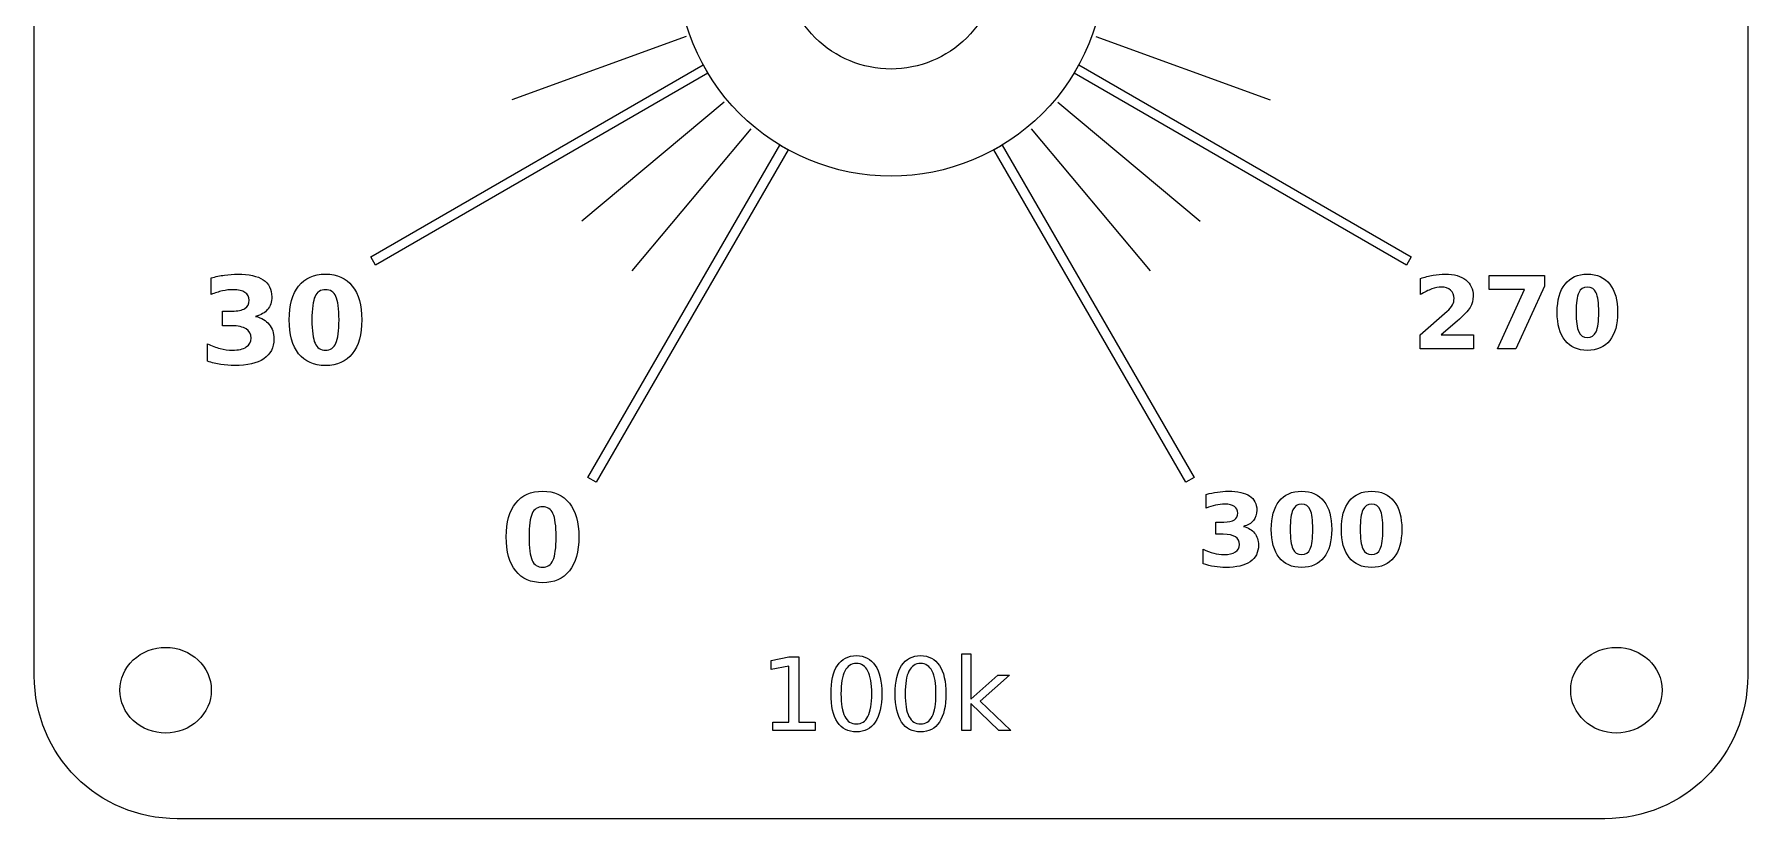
# Model space of a CAD drawing. Extents: x 0.1 to 60.1, y 0.1 to 60.1.
# Drawn here: x 0.1 to 60.1, y 0.1 to 27.6 of the extents above; entities that cross this region are included whole.
import ezdxf

# ---------------------------------------------------------------- set-up
doc = ezdxf.new("R2010")
doc.units = 0
doc.layers.add('Calque_1', color=7, linetype='CONTINUOUS')

msp = doc.modelspace()

# ---------------------------------------------------------------- linework, layer by layer
at = {"layer": 'Calque_1', "color": 3}
for p, q in [((0.132292, 5.13229), (0.132292, 55.132293)), ((60.132292, 55.132293), (60.132292, 5.13229)), ((55.132292, 0.13229), (5.132292, 0.13229))]:
    msp.add_line(p, q, dxfattribs=at)
at = {"layer": 'Calque_1', "color": 1}
for p, q in [((22.960282, 27.521893), (16.859133, 25.301255)), ((37.3043, 27.521895), (43.405449, 25.301259)), ((24.285617, 25.226348), (19.311916, 21.052915)), ((35.978967, 25.22635), (40.952669, 21.052919)), ((25.226348, 24.285615), (21.052917, 19.311912)), ((35.038235, 24.285618), (39.211666, 19.311916))]:
    msp.add_line(p, q, dxfattribs=at)
at = {"layer": 'Calque_1', "color": 6}
for p, q in [((11.912388, 19.810166), (23.551741, 26.53015)), ((23.551741, 26.53015), (23.722471, 26.234437)), ((36.542117, 26.234435), (36.712847, 26.530149)), ((36.712847, 26.530149), (48.352203, 19.810164)), ((23.722471, 26.234437), (12.083118, 19.514453)), ((48.181472, 19.51445), (36.542117, 26.234435)), ((19.514455, 12.083115), (26.234439, 23.722469)), ((26.530153, 23.551739), (19.810169, 11.912385)), ((26.234439, 23.722469), (26.530153, 23.551739)), ((33.734436, 23.551735), (34.03015, 23.722466)), ((40.454421, 11.91238), (33.734436, 23.551735)), ((34.03015, 23.722466), (40.750135, 12.08311)), ((12.083118, 19.514453), (11.912388, 19.810166)), ((48.352203, 19.810164), (48.181472, 19.51445)), ((6.328387, 18.486245), (6.328387, 19.069155)), ((48.672096, 18.484866), (48.672096, 19.049862)), ((51.075049, 19.154938), (53.012915, 19.154938)), ((51.075049, 18.667457), (51.075049, 19.154938)), ((52.313561, 18.667457), (51.075049, 18.667457)), ((51.364437, 16.583175), (52.313561, 18.667457)), ((53.012915, 18.781145), (52.010393, 16.583175)), ((53.012915, 19.154938), (53.012915, 18.781145)), ((6.725262, 17.392771), (6.725262, 17.905402)), ((6.725262, 17.905402), (7.060125, 17.905402)), ((7.884881, 17.7235), (7.884881, 17.723505)), ((10.803566, 17.605682), (10.803566, 17.605682)), ((11.599383, 17.599482), (11.599383, 17.599482)), ((48.665205, 17.070656), (49.603994, 17.899201)), ((49.951949, 17.55297), (49.402456, 17.070656)), ((54.914608, 17.87164), (54.914608, 17.87164)), ((55.577789, 17.86644), (55.577789, 17.86644)), ((7.043589, 17.392771), (6.725262, 17.392771)), ((48.665205, 16.583175), (48.665205, 17.070656)), ((49.402456, 17.070656), (50.534169, 17.070656)), ((50.534169, 17.070656), (50.534169, 16.583175)), ((6.196096, 16.152537), (6.196096, 16.766453)), ((50.534169, 16.583175), (48.665205, 16.583175)), ((52.010393, 16.583175), (51.364437, 16.583175)), ((19.810169, 11.912385), (19.514455, 12.083115)), ((40.750135, 12.08311), (40.454421, 11.91238)), ((41.173379, 11.00332), (41.173379, 11.48908)), ((41.504108, 10.0921), (41.504108, 10.51929)), ((41.504108, 10.51929), (41.783161, 10.51929)), ((42.470457, 10.36776), (42.470457, 10.36776)), ((44.902694, 10.26957), (44.902694, 10.26957)), ((45.565875, 10.26457), (45.565875, 10.26457)), ((47.355602, 10.26957), (47.355602, 10.26957)), ((48.018783, 10.26457), (48.018783, 10.26457)), ((18.405632, 10.00361), (18.405632, 10.00361)), ((19.201449, 9.99761), (19.201449, 9.99761)), ((41.76938, 10.0921), (41.504108, 10.0921)), ((41.063136, 9.05855), (41.063136, 9.57015))]:
    msp.add_line(p, q, dxfattribs=at)
at = {"layer": 'Calque_1', "color": 7}
for p, q in [((25.94047, 5.672697), (26.55542, 5.79672)), ((25.94047, 5.35575), (25.94047, 5.672697)), ((26.558865, 5.479773), (25.94047, 5.35575)), ((26.55542, 5.79672), (26.903373, 5.79672)), ((26.558865, 3.51779), (26.558865, 5.479773)), ((26.903373, 5.79672), (26.903373, 3.51779)), ((28.920477, 5.843229), (28.920477, 5.843229)), ((28.920477, 5.567623), (28.920477, 5.567623)), ((31.166681, 5.843229), (31.166681, 5.843229)), ((31.166681, 5.567623), (31.166681, 5.567623)), ((32.611899, 5.905242), (32.930568, 5.905242)), ((32.611899, 3.224957), (32.611899, 5.905242)), ((32.930568, 5.905242), (32.930568, 4.322221)), ((32.930568, 4.322221), (33.876247, 5.154211)), ((34.281047, 5.154211), (33.257853, 4.251596)), ((33.876247, 5.154211), (34.281047, 5.154211)), ((33.257853, 4.251596), (34.32411, 3.224957)), ((33.910699, 3.224957), (32.930568, 4.167191)), ((32.930568, 4.167191), (32.930568, 3.224957)), ((25.990423, 3.51779), (26.558865, 3.51779)), ((25.990423, 3.224957), (25.990423, 3.51779)), ((27.471815, 3.224957), (25.990423, 3.224957)), ((26.903373, 3.51779), (27.471815, 3.51779)), ((27.471815, 3.51779), (27.471815, 3.224957)), ((32.930568, 3.224957), (32.611899, 3.224957)), ((34.32411, 3.224957), (33.910699, 3.224957))]:
    msp.add_line(p, q, dxfattribs=at)
at = {"layer": 'Calque_1', "color": 5}
for p, q in [((6.33229, 4.632292), (6.33229, 4.632292)), ((57.132293, 4.632292), (57.132293, 4.632292))]:
    msp.add_line(p, q, dxfattribs=at)
at = {"layer": 'Calque_1', "color": 1}
for points in [[(24.828991, 24.828992), (23.422468, 26.235515), (22.632292, 28.143169), (22.632292, 30.132293)], [(37.632292, 30.132293), (37.632292, 28.143169), (36.842116, 26.235515), (35.435593, 24.828992)], [(30.132292, 22.632293), (28.143168, 22.632293), (26.235514, 23.422469), (24.828991, 24.828992)], [(35.435593, 24.828992), (34.02907, 23.422469), (32.121416, 22.632293), (30.132292, 22.632293)]]:
    msp.add_open_spline(points, degree=3, dxfattribs=at)
at = {"layer": 'Calque_1', "color": 5}
for points in [[(27.480642, 27.480643), (26.77738, 28.183904), (26.382292, 29.137731), (26.382292, 30.132293)], [(33.882292, 30.132293), (33.882292, 29.137731), (33.487204, 28.183904), (32.783942, 27.480643)], [(30.132292, 26.382293), (29.13773, 26.382293), (28.183903, 26.777381), (27.480642, 27.480643)], [(32.783942, 27.480643), (32.080681, 26.777381), (31.126854, 26.382293), (30.132292, 26.382293)], [(3.600919, 5.692952), (3.900977, 5.974257), (4.307944, 6.132292), (4.73229, 6.132292)], [(4.73229, 6.132292), (5.615946, 6.132292), (6.33229, 5.460719), (6.33229, 4.632292)], [(54.400922, 5.692952), (54.70098, 5.974257), (55.107947, 6.132292), (55.532293, 6.132292)], [(55.532293, 6.132292), (56.415949, 6.132292), (57.132293, 5.460719), (57.132293, 4.632292)], [(3.13229, 4.632292), (3.13229, 5.030117), (3.300861, 5.411648), (3.600919, 5.692952)], [(53.932293, 4.632292), (53.932293, 5.030117), (54.100864, 5.411648), (54.400922, 5.692952)], [(3.600919, 3.571632), (3.300861, 3.852936), (3.13229, 4.234467), (3.13229, 4.632292)], [(6.33229, 4.632292), (6.33229, 4.234467), (6.163719, 3.852936), (5.863661, 3.571632)], [(54.400922, 3.571632), (54.100864, 3.852936), (53.932293, 4.234467), (53.932293, 4.632292)], [(57.132293, 4.632292), (57.132293, 4.234467), (56.963722, 3.852936), (56.663664, 3.571632)], [(4.73229, 3.132292), (4.307944, 3.132292), (3.900977, 3.290327), (3.600919, 3.571632)], [(5.863661, 3.571632), (5.563603, 3.290327), (5.156636, 3.132292), (4.73229, 3.132292)], [(55.532293, 3.132292), (55.107947, 3.132292), (54.70098, 3.290327), (54.400922, 3.571632)], [(56.663664, 3.571632), (56.363606, 3.290327), (55.956639, 3.132292), (55.532293, 3.132292)]]:
    msp.add_open_spline(points, degree=3, dxfattribs=at)
at = {"layer": 'Calque_1', "color": 6}
for points in [[(6.795542, 19.168375), (6.949883, 19.190422), (7.101467, 19.201445), (7.250295, 19.201445)], [(7.250295, 19.201445), (7.651304, 19.201445), (7.951027, 19.135299), (8.149465, 19.003008)], [(9.389699, 18.783906), (9.610185, 19.062269), (9.923689, 19.201451), (10.33021, 19.201451)], [(10.33021, 19.201451), (10.735353, 19.201451), (11.048168, 19.062269), (11.268654, 18.783906)], [(49.114791, 19.161828), (49.260634, 19.188241), (49.403605, 19.201448), (49.543705, 19.201448)], [(49.543705, 19.201448), (49.851467, 19.201448), (50.090327, 19.133695), (50.260285, 18.998188)], [(53.736385, 18.853459), (53.920124, 19.085429), (54.181377, 19.201414), (54.520145, 19.201414)], [(54.520145, 19.201414), (54.857764, 19.201414), (55.118443, 19.085429), (55.302181, 18.853459)], [(6.328387, 19.069155), (6.485484, 19.113255), (6.641202, 19.146328), (6.795542, 19.168375)], [(6.719061, 18.614402), (6.588148, 18.585462), (6.457923, 18.542743), (6.328387, 18.486245)], [(7.107668, 18.657812), (6.97951, 18.657812), (6.849974, 18.643342), (6.719061, 18.614402)], [(7.510744, 18.560662), (7.415659, 18.625429), (7.281301, 18.657812), (7.107668, 18.657812)], [(8.149465, 19.003008), (8.34928, 18.872095), (8.449188, 18.674346), (8.449188, 18.409763)], [(9.05897, 17.599482), (9.05897, 18.112112), (9.169213, 18.50692), (9.389699, 18.783906)], [(10.33021, 18.657814), (10.159333, 18.657814), (10.037377, 18.578577), (9.964341, 18.420103)], [(10.694012, 18.420103), (10.622354, 18.578577), (10.501087, 18.657814), (10.33021, 18.657814)], [(11.268654, 18.783906), (11.48914, 18.50692), (11.599383, 18.112112), (11.599383, 17.599482)], [(48.672096, 19.049862), (48.821384, 19.099242), (48.968949, 19.136564), (49.114791, 19.161828)], [(49.06656, 18.681237), (48.943685, 18.637597), (48.812197, 18.57214), (48.672096, 18.484866)], [(49.405902, 18.748417), (49.302549, 18.748417), (49.189435, 18.726024), (49.06656, 18.681237)], [(49.728018, 18.638174), (49.647633, 18.711669), (49.540261, 18.748417), (49.405902, 18.748417)], [(49.850319, 18.347063), (49.850319, 18.467642), (49.809552, 18.564679), (49.728018, 18.638174)], [(50.260285, 18.998188), (50.431392, 18.862681), (50.516945, 18.673774), (50.516945, 18.431469)], [(53.460778, 17.86644), (53.460778, 18.293631), (53.552647, 18.622638), (53.736385, 18.853459)], [(54.52014, 18.748417), (54.377743, 18.748417), (54.276112, 18.682386), (54.215249, 18.550324)], [(54.823308, 18.550324), (54.763595, 18.682386), (54.662539, 18.748417), (54.52014, 18.748417)], [(55.302181, 18.853459), (55.48592, 18.622638), (55.577789, 18.293631), (55.577789, 17.86644)], [(7.50661, 17.998422), (7.604451, 18.061809), (7.653371, 18.157582), (7.653371, 18.285743)], [(7.653371, 18.285743), (7.653371, 18.404254), (7.605829, 18.495894), (7.510744, 18.560662)], [(8.449188, 18.409763), (8.449188, 18.22924), (8.401646, 18.0811), (8.306561, 17.965345)], [(9.964341, 18.420103), (9.891305, 18.263006), (9.854787, 17.991533), (9.854787, 17.605682)], [(10.803566, 17.605682), (10.803566, 17.991533), (10.767048, 18.263006), (10.694012, 18.420103)], [(49.603994, 17.899201), (49.687825, 17.974993), (49.749836, 18.049063), (49.790029, 18.12141)], [(49.790029, 18.12141), (49.830222, 18.193757), (49.850319, 18.268974), (49.850319, 18.347063)], [(50.408424, 18.038728), (50.336077, 17.91815), (50.183919, 17.756231), (49.951949, 17.55297)], [(50.516945, 18.431469), (50.516945, 18.291368), (50.480771, 18.160455), (50.408424, 18.038728)], [(54.215249, 18.550324), (54.154382, 18.419411), (54.123949, 18.193183), (54.123949, 17.87164)], [(54.914608, 17.87164), (54.914608, 18.193183), (54.884175, 18.419411), (54.823308, 18.550324)], [(7.060125, 17.905402), (7.259941, 17.905402), (7.408769, 17.936409), (7.50661, 17.998422)], [(8.306561, 17.965345), (8.211476, 17.850968), (8.070916, 17.770353), (7.884881, 17.7235)], [(7.884881, 17.723505), (8.092965, 17.669758), (8.25075, 17.576052), (8.358237, 17.442385)], [(8.358237, 17.442385), (8.467102, 17.310093), (8.521535, 17.141283), (8.521535, 16.935956)], [(9.389699, 16.415058), (9.169213, 16.693422), (9.05897, 17.08823), (9.05897, 17.599482)], [(9.854787, 17.605682), (9.854787, 17.215697), (9.891305, 16.940779), (9.964341, 16.780926)], [(10.694012, 16.780926), (10.767048, 16.940779), (10.803566, 17.215697), (10.803566, 17.605682)], [(11.599383, 17.599482), (11.599383, 17.08823), (11.48914, 16.693422), (11.268654, 16.415058)], [(53.736385, 16.87942), (53.552647, 17.111389), (53.460778, 17.440396), (53.460778, 17.86644)], [(54.123949, 17.87164), (54.123949, 17.546653), (54.154382, 17.317554), (54.215249, 17.184344)], [(54.823308, 17.184344), (54.884175, 17.317554), (54.914608, 17.546653), (54.914608, 17.87164)], [(55.577789, 17.86644), (55.577789, 17.440396), (55.48592, 17.111389), (55.302181, 16.87942)], [(7.552085, 17.283217), (7.437708, 17.356253), (7.268209, 17.392771), (7.043589, 17.392771)], [(7.725718, 16.964891), (7.725718, 17.10545), (7.66784, 17.211559), (7.552085, 17.283217)], [(7.556219, 16.650698), (7.669218, 16.723734), (7.725718, 16.828465), (7.725718, 16.964891)], [(8.521535, 16.935956), (8.521535, 16.630031), (8.404402, 16.397143), (8.170135, 16.23729)], [(54.520145, 16.533188), (54.181377, 16.533188), (53.920124, 16.648599), (53.736385, 16.87942)], [(54.215249, 17.184344), (54.276109, 17.051133), (54.377739, 16.984528), (54.52014, 16.984528)], [(54.52014, 16.984528), (54.661389, 16.984528), (54.762445, 17.051133), (54.823308, 17.184344)], [(55.302181, 16.87942), (55.118443, 16.648599), (54.857764, 16.533188), (54.520145, 16.533188)], [(6.196096, 16.766453), (6.344924, 16.692039), (6.492374, 16.635539), (6.638446, 16.596954)], [(6.638446, 16.596954), (6.785896, 16.559747), (6.93059, 16.541144), (7.072528, 16.541144)], [(7.072528, 16.541144), (7.283368, 16.541144), (7.444598, 16.577662), (7.556219, 16.650698)], [(8.170135, 16.23729), (7.935868, 16.078816), (7.594115, 15.999579), (7.144875, 15.999579)], [(10.33021, 15.99958), (9.923689, 15.99958), (9.610185, 16.138073), (9.389699, 16.415058)], [(9.964341, 16.780926), (10.037377, 16.621074), (10.159333, 16.541148), (10.33021, 16.541148)], [(10.33021, 16.541148), (10.499709, 16.541148), (10.620976, 16.621074), (10.694012, 16.780926)], [(11.268654, 16.415058), (11.048168, 16.138073), (10.735353, 15.99958), (10.33021, 15.99958)], [(6.667385, 16.038849), (6.50891, 16.063656), (6.351814, 16.101552), (6.196096, 16.152537)], [(7.144875, 15.999579), (6.9864, 15.999579), (6.827237, 16.012669), (6.667385, 16.038849)], [(16.991765, 11.18203), (17.212251, 11.460397), (17.525755, 11.59958), (17.932276, 11.59958)], [(17.932276, 11.59958), (18.337419, 11.59958), (18.650233, 11.460397), (18.87072, 11.18203)], [(41.173379, 11.48908), (41.304292, 11.525813), (41.434058, 11.55338), (41.562675, 11.57178)], [(41.562675, 11.57178), (41.691292, 11.59018), (41.817612, 11.59938), (41.941635, 11.59938)], [(41.941635, 11.59938), (42.275809, 11.59938), (42.525578, 11.54426), (42.690943, 11.43402)], [(42.690943, 11.43402), (42.857456, 11.32492), (42.940713, 11.16013), (42.940713, 10.93965)], [(43.724472, 11.25159), (43.90821, 11.483557), (44.169463, 11.59954), (44.508231, 11.59954)], [(44.508231, 11.59954), (44.84585, 11.59954), (45.106529, 11.483557), (45.290268, 11.25159)], [(46.17738, 11.25159), (46.361118, 11.483557), (46.622371, 11.59954), (46.961139, 11.59954)], [(46.961139, 11.59954), (47.298758, 11.59954), (47.559437, 11.483557), (47.743175, 11.25159)], [(16.661035, 9.99761), (16.661035, 10.510237), (16.771278, 10.905043), (16.991765, 11.18203)], [(17.566406, 10.81803), (17.49337, 10.66093), (17.456852, 10.389457), (17.456852, 10.00361)], [(17.932276, 11.05574), (17.761399, 11.05574), (17.639442, 10.976503), (17.566406, 10.81803)], [(18.296078, 10.81803), (18.22442, 10.976503), (18.103153, 11.05574), (17.932276, 11.05574)], [(18.405632, 10.00361), (18.405632, 10.389457), (18.369114, 10.66093), (18.296078, 10.81803)], [(18.87072, 11.18203), (19.091206, 10.905043), (19.201449, 10.510237), (19.201449, 9.99761)], [(41.49894, 11.11012), (41.389845, 11.085987), (41.281325, 11.050387), (41.173379, 11.00332)], [(41.822779, 11.14632), (41.715981, 11.14632), (41.608035, 11.134253), (41.49894, 11.11012)], [(42.158676, 11.06532), (42.079439, 11.11932), (41.967473, 11.14632), (41.822779, 11.14632)], [(42.155231, 10.59679), (42.236765, 10.64959), (42.277532, 10.7294), (42.277532, 10.83622)], [(42.277532, 10.83622), (42.277532, 10.93498), (42.237913, 11.011347), (42.158676, 11.06532)], [(42.940713, 10.93965), (42.940713, 10.78921), (42.901094, 10.66576), (42.821857, 10.5693)], [(43.448864, 10.26457), (43.448864, 10.691757), (43.540733, 11.020763), (43.724472, 11.25159)], [(44.203335, 10.94826), (44.142468, 10.817347), (44.112035, 10.591117), (44.112035, 10.26957)], [(44.508226, 11.14635), (44.365829, 11.14635), (44.264198, 11.08032), (44.203335, 10.94826)], [(44.811394, 10.94826), (44.751681, 11.08032), (44.650625, 11.14635), (44.508226, 11.14635)], [(44.902694, 10.26957), (44.902694, 10.591117), (44.872261, 10.817347), (44.811394, 10.94826)], [(45.290268, 11.25159), (45.474006, 11.020763), (45.565875, 10.691757), (45.565875, 10.26457)], [(45.901772, 10.26457), (45.901772, 10.691757), (45.993641, 11.020763), (46.17738, 11.25159)], [(46.656253, 10.94826), (46.595393, 10.817347), (46.564963, 10.591117), (46.564963, 10.26957)], [(46.961144, 11.14635), (46.818747, 11.14635), (46.717116, 11.08032), (46.656253, 10.94826)], [(47.264312, 10.94826), (47.204599, 11.08032), (47.103543, 11.14635), (46.961144, 11.14635)], [(47.355602, 10.26957), (47.355602, 10.591117), (47.325172, 10.817347), (47.264312, 10.94826)], [(47.743175, 11.25159), (47.926914, 11.020763), (48.018783, 10.691757), (48.018783, 10.26457)], [(41.783161, 10.51929), (41.949674, 10.51929), (42.073697, 10.545123), (42.155231, 10.59679)], [(42.821857, 10.5693), (42.74262, 10.473987), (42.625486, 10.406807), (42.470457, 10.36776)], [(42.470457, 10.36776), (42.64386, 10.32296), (42.775348, 10.24487), (42.864921, 10.13349)], [(43.724472, 9.27755), (43.540733, 9.509517), (43.448864, 9.838523), (43.448864, 10.26457)], [(44.112035, 10.26957), (44.112035, 9.944583), (44.142468, 9.715487), (44.203335, 9.58228)], [(44.811394, 9.58228), (44.872261, 9.715487), (44.902694, 9.944583), (44.902694, 10.26957)], [(45.565875, 10.26457), (45.565875, 9.838523), (45.474006, 9.509517), (45.290268, 9.27755)], [(46.17738, 9.27755), (45.993641, 9.509517), (45.901772, 9.838523), (45.901772, 10.26457)], [(46.564963, 10.26957), (46.564963, 9.944583), (46.595393, 9.715487), (46.656253, 9.58228)], [(47.264312, 9.58228), (47.325172, 9.715487), (47.355602, 9.944583), (47.355602, 10.26957)], [(48.018783, 10.26457), (48.018783, 9.838523), (47.926914, 9.509517), (47.743175, 9.27755)], [(16.991765, 8.81318), (16.771278, 9.091547), (16.661035, 9.486357), (16.661035, 9.99761)], [(17.456852, 10.00361), (17.456852, 9.613623), (17.49337, 9.338703), (17.566406, 9.17885)], [(18.296078, 9.17885), (18.369114, 9.338703), (18.405632, 9.613623), (18.405632, 10.00361)], [(19.201449, 9.99761), (19.201449, 9.486357), (19.091206, 9.091547), (18.87072, 8.81318)], [(42.193127, 10.0008), (42.097813, 10.061667), (41.956564, 10.0921), (41.76938, 10.0921)], [(42.337821, 9.73552), (42.337821, 9.852653), (42.28959, 9.94108), (42.193127, 10.0008)], [(42.196572, 9.4737), (42.290738, 9.534567), (42.337821, 9.62184), (42.337821, 9.73552)], [(43.001002, 9.71147), (43.001002, 9.45653), (42.903391, 9.262457), (42.708169, 9.12925)], [(42.864921, 10.13349), (42.955642, 10.02325), (43.001002, 9.882577), (43.001002, 9.71147)], [(17.566406, 9.17885), (17.639442, 9.018997), (17.761399, 8.93907), (17.932276, 8.93907)], [(17.932276, 8.93907), (18.101775, 8.93907), (18.223042, 9.018997), (18.296078, 9.17885)], [(41.063136, 9.57015), (41.187159, 9.50815), (41.310034, 9.461067), (41.431761, 9.4289)], [(41.455877, 8.96385), (41.323815, 8.984517), (41.192901, 9.016083), (41.063136, 9.05855)], [(41.431761, 9.4289), (41.554636, 9.3979), (41.675215, 9.3824), (41.793496, 9.3824)], [(41.793496, 9.3824), (41.969196, 9.3824), (42.103555, 9.412833), (42.196572, 9.4737)], [(42.708169, 9.12925), (42.512947, 8.997183), (42.228152, 8.93115), (41.853785, 8.93115)], [(44.508231, 8.93131), (44.169463, 8.93131), (43.90821, 9.046723), (43.724472, 9.27755)], [(44.203335, 9.58228), (44.264202, 9.449067), (44.365832, 9.38246), (44.508226, 9.38246)], [(44.508226, 9.38246), (44.649475, 9.38246), (44.750531, 9.449067), (44.811394, 9.58228)], [(45.290268, 9.27755), (45.106529, 9.046723), (44.84585, 8.93131), (44.508231, 8.93131)], [(46.961139, 8.93131), (46.622371, 8.93131), (46.361118, 9.046723), (46.17738, 9.27755)], [(46.656253, 9.58228), (46.71712, 9.449067), (46.81875, 9.38246), (46.961144, 9.38246)], [(47.743175, 9.27755), (47.559437, 9.046723), (47.298758, 8.93131), (46.961139, 8.93131)], [(46.961144, 9.38246), (47.102393, 9.38246), (47.203449, 9.449067), (47.264312, 9.58228)], [(17.932276, 8.39771), (17.525755, 8.39771), (17.212251, 8.5362), (16.991765, 8.81318)], [(18.87072, 8.81318), (18.650233, 8.5362), (18.337419, 8.39771), (17.932276, 8.39771)], [(41.853785, 8.93115), (41.721723, 8.93115), (41.589087, 8.94205), (41.455877, 8.96385)]]:
    msp.add_open_spline(points, degree=3, dxfattribs=at)
at = {"layer": 'Calque_1', "color": 7}
for points in [[(28.031644, 4.508255), (28.031644, 4.942338), (28.107436, 5.273067), (28.259019, 5.500443)], [(28.259019, 5.500443), (28.411752, 5.728967), (28.632238, 5.843229), (28.920477, 5.843229)], [(28.920477, 5.567623), (28.741333, 5.567623), (28.6064, 5.479198), (28.515678, 5.302349)], [(28.920477, 5.843229), (29.208718, 5.843229), (29.42863, 5.728967), (29.580213, 5.500443)], [(29.325276, 5.302349), (29.235704, 5.479198), (29.100771, 5.567623), (28.920477, 5.567623)], [(29.580213, 5.500443), (29.732946, 5.273067), (29.809313, 4.942338), (29.809313, 4.508255)], [(30.277845, 4.508255), (30.277845, 4.942338), (30.353638, 5.273067), (30.505223, 5.500443)], [(30.505223, 5.500443), (30.657954, 5.728967), (30.878441, 5.843229), (31.166681, 5.843229)], [(31.166681, 5.567623), (30.987535, 5.567623), (30.852602, 5.479198), (30.761882, 5.302349)], [(31.166681, 5.843229), (31.45492, 5.843229), (31.674832, 5.728967), (31.826417, 5.500443)], [(31.571478, 5.302349), (31.481906, 5.479198), (31.346974, 5.567623), (31.166681, 5.567623)], [(31.826417, 5.500443), (31.979149, 5.273067), (32.055514, 4.942338), (32.055514, 4.508255)], [(28.515678, 5.302349), (28.426106, 5.12665), (28.38132, 4.861952), (28.38132, 4.508255)], [(29.461357, 4.508255), (29.461357, 4.861952), (29.415997, 5.12665), (29.325276, 5.302349)], [(30.761882, 5.302349), (30.67231, 5.12665), (30.627524, 4.861952), (30.627524, 4.508255)], [(31.707561, 4.508255), (31.707561, 4.861952), (31.6622, 5.12665), (31.571478, 5.302349)], [(28.259019, 3.516068), (28.107436, 3.744592), (28.031644, 4.075321), (28.031644, 4.508255)], [(28.38132, 4.508255), (28.38132, 4.155707), (28.426106, 3.891009), (28.515678, 3.714161)], [(29.325276, 3.714161), (29.415997, 3.891009), (29.461357, 4.155707), (29.461357, 4.508255)], [(29.809313, 4.508255), (29.809313, 4.075321), (29.732946, 3.744592), (29.580213, 3.516068)], [(30.505223, 3.516068), (30.353638, 3.744592), (30.277845, 4.075321), (30.277845, 4.508255)], [(30.627524, 4.508255), (30.627524, 4.155707), (30.67231, 3.891009), (30.761882, 3.714161)], [(31.571478, 3.714161), (31.6622, 3.891009), (31.707561, 4.155707), (31.707561, 4.508255)], [(32.055514, 4.508255), (32.055514, 4.075321), (31.979149, 3.744592), (31.826417, 3.516068)], [(28.515678, 3.714161), (28.6064, 3.538462), (28.741333, 3.450612), (28.920477, 3.450612)], [(28.920477, 3.450612), (29.100771, 3.450612), (29.235704, 3.538462), (29.325276, 3.714161)], [(30.761882, 3.714161), (30.852602, 3.538462), (30.987535, 3.450612), (31.166681, 3.450612)], [(31.166681, 3.450612), (31.346974, 3.450612), (31.481906, 3.538462), (31.571478, 3.714161)], [(28.920477, 3.175004), (28.632238, 3.175004), (28.411752, 3.288692), (28.259019, 3.516068)], [(29.580213, 3.516068), (29.42863, 3.288692), (29.208718, 3.175004), (28.920477, 3.175004)], [(31.166681, 3.175004), (30.878441, 3.175004), (30.657954, 3.288692), (30.505223, 3.516068)], [(31.826417, 3.516068), (31.674832, 3.288692), (31.45492, 3.175004), (31.166681, 3.175004)]]:
    msp.add_open_spline(points, degree=3, dxfattribs=at)
at = {"layer": 'Calque_1', "color": 3}
for points in [[(5.132292, 0.13229), (2.362292, 0.13229), (0.132292, 2.36229), (0.132292, 5.13229)], [(60.132292, 5.13229), (60.132292, 2.36229), (57.902292, 0.13229), (55.132292, 0.13229)]]:
    msp.add_open_spline(points, degree=3, dxfattribs=at)

doc.saveas('drawing.dxf')
